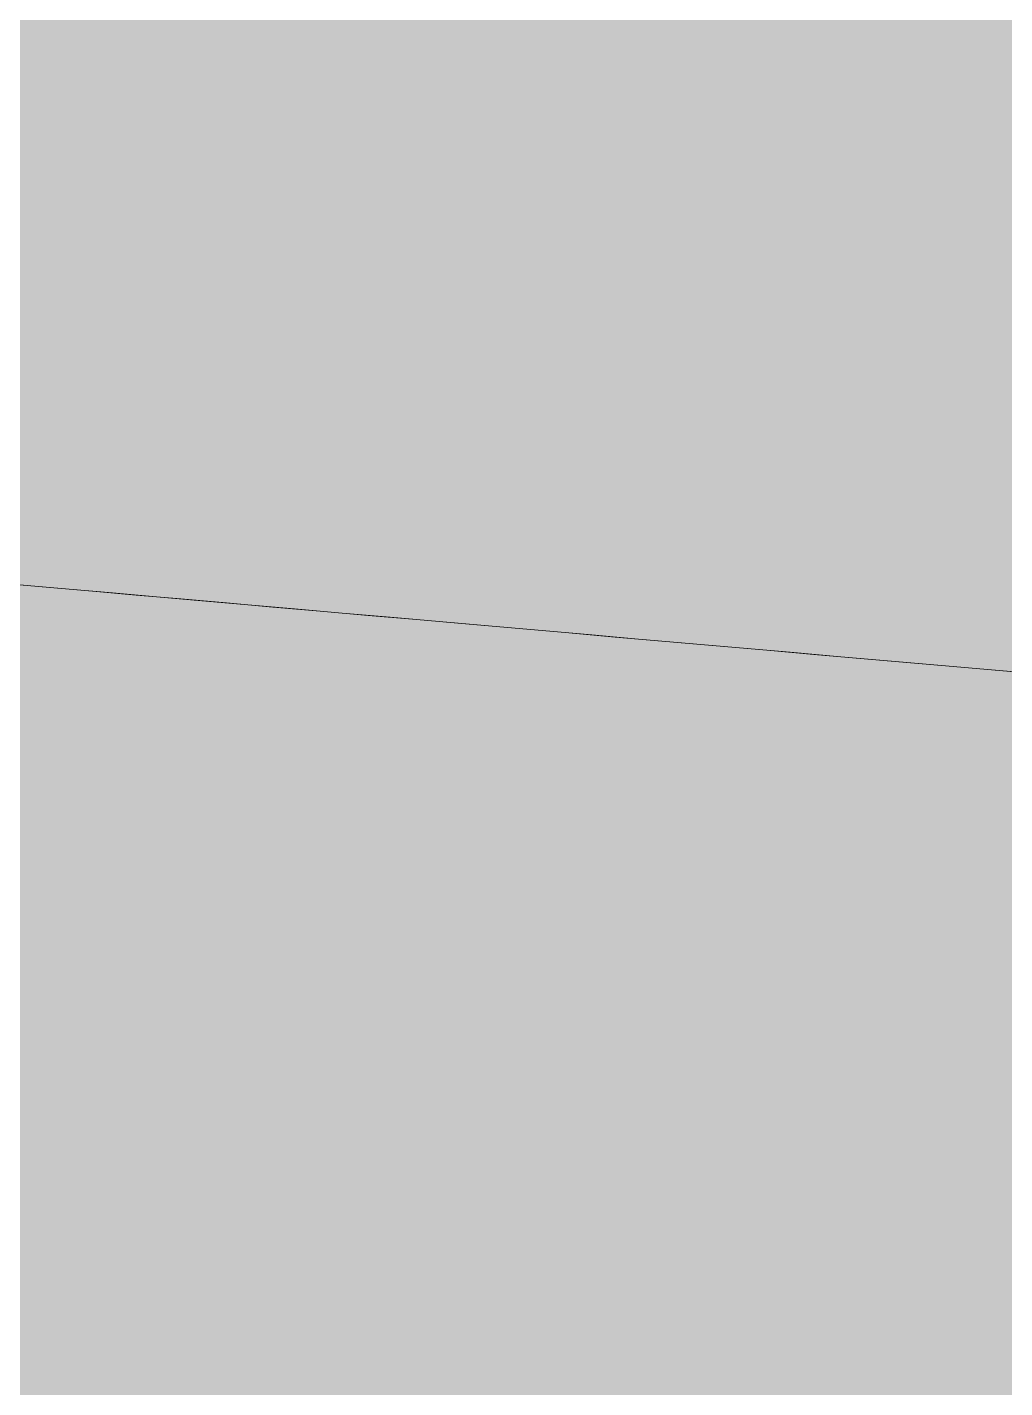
# Model space of a CAD drawing. Header units: millimetres. Extents: x 632 to 546626, y -3890 to 22200.
# Drawn here: x 389761.91 to 389765.75, y 16886.03 to 16891.37 of the extents above; entities that cross this region are included whole.
import ezdxf

# ---------------------------------------------------------------- set-up
doc = ezdxf.new("R2010")
doc.units = ezdxf.units.MM
doc.layers.add('A-270-M_ROOF', color=132, linetype='Continuous', lineweight=13)
doc.layers.add('A-770-ME_FFE_SA', color=91, linetype='Continuous', lineweight=13)

# ---------------------------------------------------------------- blocks, each defined once
blk = doc.blocks.new('Static Line_Sayfa_Metal Deck_Pan Mount - Up to 15 _ pitch - Max 2 Users-1845519-S6_501-SECTION A6')
at = {"layer": 'A-770-ME_FFE_SA', "lineweight": 5, "transparency": 33554432}
for points in [[(4567736.1194, 16883.1307), (4567740.3464, 16931.4452), (4567541.1074, 16948.8763), (4567536.8805, 16900.5619), (4567715.6604, 16884.9207)], [(4567736.1194, 16883.1307), (4567740.3464, 16931.4452), (4567541.1074, 16948.8763), (4567536.8805, 16900.5619), (4567715.6604, 16884.9207)], [(4567736.1194, 16883.1307), (4567740.3464, 16931.4452), (4567541.1074, 16948.8763), (4567536.8805, 16900.5619), (4567715.6604, 16884.9207)], [(4567736.1194, 16883.1307), (4567740.3464, 16931.4452), (4567541.1074, 16948.8763), (4567536.8805, 16900.5619), (4567715.6604, 16884.9207)], [(4567736.1194, 16883.1307), (4567740.3464, 16931.4452), (4567541.1074, 16948.8763), (4567536.8805, 16900.5619), (4567715.6604, 16884.9207)], [(4567736.1194, 16883.1307), (4567740.3464, 16931.4452), (4567541.1074, 16948.8763), (4567536.8805, 16900.5619), (4567715.6604, 16884.9207)], [(4567736.1194, 16883.1307), (4567740.3464, 16931.4452), (4567541.1074, 16948.8763), (4567536.8805, 16900.5619), (4567715.6604, 16884.9207)], [(4567736.1194, 16883.1307), (4567740.3464, 16931.4452), (4567541.1074, 16948.8763), (4567536.8805, 16900.5619), (4567715.6604, 16884.9207)], [(4567736.1194, 16883.1307), (4567740.3464, 16931.4452), (4567541.1075, 16948.8763), (4567536.8805, 16900.5619), (4567715.6604, 16884.9207)], [(4567736.1194, 16883.1307), (4567740.3464, 16931.4452), (4567541.1074, 16948.8763), (4567536.8805, 16900.5619), (4567715.6604, 16884.9207)], [(4567735.9451, 16881.1383), (4567740.1721, 16929.4528), (4567540.9331, 16946.8839), (4567536.7062, 16898.5695), (4567715.6604, 16882.913)], [(4567735.9451, 16881.1383), (4567740.1721, 16929.4528), (4567540.9331, 16946.8839), (4567536.7062, 16898.5695), (4567715.6604, 16882.913)], [(4567735.9451, 16881.1383), (4567740.1721, 16929.4528), (4567540.9331, 16946.8839), (4567536.7062, 16898.5695), (4567715.6604, 16882.913)], [(4567735.9451, 16881.1383), (4567740.1721, 16929.4528), (4567540.9331, 16946.8839), (4567536.7062, 16898.5695), (4567715.6604, 16882.913)], [(4567735.9451, 16881.1383), (4567740.1721, 16929.4528), (4567540.9331, 16946.8839), (4567536.7062, 16898.5695), (4567715.6604, 16882.913)], [(4567735.9451, 16881.1383), (4567740.1721, 16929.4528), (4567540.9331, 16946.8839), (4567536.7062, 16898.5695), (4567715.6604, 16882.913)], [(4567735.9451, 16881.1383), (4567740.1721, 16929.4528), (4567540.9331, 16946.8839), (4567536.7062, 16898.5695), (4567715.6604, 16882.913)], [(4567735.9451, 16881.1383), (4567740.1721, 16929.4528), (4567540.9331, 16946.8839), (4567536.7062, 16898.5695), (4567715.6604, 16882.913)], [(4567735.9451, 16881.1383), (4567740.1721, 16929.4528), (4567540.9331, 16946.8839), (4567536.7062, 16898.5695), (4567715.6604, 16882.913)], [(4567735.9451, 16881.1383), (4567740.1721, 16929.4528), (4567540.9331, 16946.8839), (4567536.7062, 16898.5695), (4567715.6604, 16882.913)], [(4567722.1834, 16887.4641), (4567717.4794, 16885.3288), (4567726.4452, 16884.5444)], [(4567717.4794, 16885.3288), (4567726.4452, 16884.5444), (4567722.1834, 16887.4641)], [(4567722.1834, 16887.4641), (4567717.4794, 16885.3288), (4567726.4452, 16884.5444)], [(4567717.4794, 16885.3288), (4567726.4452, 16884.5444), (4567722.1834, 16887.4641)], [(4567722.1834, 16887.4641), (4567717.4794, 16885.3288), (4567726.4452, 16884.5444)], [(4567717.4794, 16885.3288), (4567726.4452, 16884.5444), (4567722.1834, 16887.4641)], [(4567722.1834, 16887.4641), (4567717.4794, 16885.3288), (4567726.4452, 16884.5444)], [(4567717.4794, 16885.3288), (4567726.4452, 16884.5444), (4567722.1834, 16887.4641)], [(4567722.1834, 16887.4641), (4567717.4794, 16885.3288), (4567726.4452, 16884.5444)], [(4567717.4794, 16885.3288), (4567726.4452, 16884.5444), (4567722.1834, 16887.4641)], [(4567722.1834, 16887.4641), (4567717.4794, 16885.3288), (4567726.4452, 16884.5444)], [(4567717.4794, 16885.3288), (4567726.4452, 16884.5444), (4567722.1834, 16887.4641)], [(4567722.1834, 16887.4641), (4567717.4794, 16885.3288), (4567726.4452, 16884.5444)], [(4567717.4794, 16885.3288), (4567726.4452, 16884.5444), (4567722.1834, 16887.4641)], [(4567722.1834, 16887.4641), (4567717.4794, 16885.3288), (4567726.4452, 16884.5444)], [(4567717.4794, 16885.3288), (4567726.4452, 16884.5444), (4567722.1834, 16887.4641)], [(4567722.1834, 16887.4641), (4567717.4794, 16885.3288), (4567726.4452, 16884.5444)], [(4567717.4794, 16885.3288), (4567726.4452, 16884.5444), (4567722.1834, 16887.4641)], [(4567722.1834, 16887.4641), (4567717.4794, 16885.3288), (4567726.4452, 16884.5444)], [(4567717.4794, 16885.3288), (4567726.4452, 16884.5444), (4567722.1834, 16887.4641)]]:
    blk.add_hatch(color=256, dxfattribs=at).paths.add_polyline_path(points)
at = {"layer": 'A-770-ME_FFE_SA', "lineweight": 5}
for p, q in [((4567719.2984, 16889.1923), (4567719.4591, 16889.1783)), ((4567719.2984, 16889.1923), (4567719.4591, 16889.1783)), ((4567719.2984, 16889.1923), (4567719.4591, 16889.1783)), ((4567719.2984, 16889.1923), (4567719.4591, 16889.1783)), ((4567719.2984, 16889.1923), (4567719.4591, 16889.1783)), ((4567719.2984, 16889.1923), (4567719.4591, 16889.1783)), ((4567719.2984, 16889.1923), (4567719.4591, 16889.1783)), ((4567719.2984, 16889.1923), (4567719.4591, 16889.1783)), ((4567719.2984, 16889.1923), (4567719.4591, 16889.1783)), ((4567719.2984, 16889.1923), (4567719.4591, 16889.1783)), ((4567719.5477, 16889.1705), (4567719.3846, 16889.1848)), ((4567719.5477, 16889.1705), (4567719.3846, 16889.1848)), ((4567719.5477, 16889.1705), (4567719.3846, 16889.1848)), ((4567719.5477, 16889.1705), (4567719.3846, 16889.1848)), ((4567719.5477, 16889.1705), (4567719.3846, 16889.1848)), ((4567719.5477, 16889.1705), (4567719.3846, 16889.1848)), ((4567719.5477, 16889.1705), (4567719.3846, 16889.1848)), ((4567719.5477, 16889.1705), (4567719.3846, 16889.1848)), ((4567719.5477, 16889.1705), (4567719.3846, 16889.1848)), ((4567719.5477, 16889.1705), (4567719.3846, 16889.1848)), ((4567719.5477, 16889.1705), (4567719.3846, 16889.1848)), ((4567719.4591, 16889.1783), (4567719.6243, 16889.1638)), ((4567719.4591, 16889.1783), (4567719.6243, 16889.1638)), ((4567719.4591, 16889.1783), (4567719.6243, 16889.1638)), ((4567719.4591, 16889.1783), (4567719.6243, 16889.1638)), ((4567719.4591, 16889.1783), (4567719.6243, 16889.1638)), ((4567719.4591, 16889.1783), (4567719.6243, 16889.1638)), ((4567719.4591, 16889.1783), (4567719.6243, 16889.1638)), ((4567719.4591, 16889.1783), (4567719.6243, 16889.1638)), ((4567719.4591, 16889.1783), (4567719.6243, 16889.1638)), ((4567719.4591, 16889.1783), (4567719.6243, 16889.1638)), ((4567719.4591, 16889.1783), (4567719.6243, 16889.1638)), ((4567719.7153, 16889.1559), (4567719.5477, 16889.1705)), ((4567719.7153, 16889.1559), (4567719.5477, 16889.1705)), ((4567719.7153, 16889.1559), (4567719.5477, 16889.1705)), ((4567719.7153, 16889.1559), (4567719.5477, 16889.1705)), ((4567719.7153, 16889.1559), (4567719.5477, 16889.1705)), ((4567719.7153, 16889.1559), (4567719.5477, 16889.1705)), ((4567719.7153, 16889.1559), (4567719.5477, 16889.1705)), ((4567719.7153, 16889.1559), (4567719.5477, 16889.1705)), ((4567719.7153, 16889.1559), (4567719.5477, 16889.1705)), ((4567719.7153, 16889.1559), (4567719.5477, 16889.1705)), ((4567719.7153, 16889.1559), (4567719.5477, 16889.1705)), ((4567719.6243, 16889.1638), (4567719.7938, 16889.149)), ((4567719.6243, 16889.1638), (4567719.7938, 16889.149)), ((4567719.6243, 16889.1638), (4567719.7938, 16889.149)), ((4567719.6243, 16889.1638), (4567719.7938, 16889.149)), ((4567719.6243, 16889.1638), (4567719.7938, 16889.149)), ((4567719.6243, 16889.1638), (4567719.7938, 16889.149)), ((4567719.6243, 16889.1638), (4567719.7938, 16889.149)), ((4567719.6243, 16889.1638), (4567719.7938, 16889.149)), ((4567719.6243, 16889.1638), (4567719.7938, 16889.149)), ((4567719.6243, 16889.1638), (4567719.7938, 16889.149)), ((4567719.6243, 16889.1638), (4567719.7938, 16889.149)), ((4567719.887, 16889.1408), (4567719.7153, 16889.1559)), ((4567719.887, 16889.1408), (4567719.7153, 16889.1559)), ((4567719.887, 16889.1408), (4567719.7153, 16889.1559)), ((4567719.887, 16889.1408), (4567719.7153, 16889.1559)), ((4567719.887, 16889.1408), (4567719.7153, 16889.1559)), ((4567719.887, 16889.1408), (4567719.7153, 16889.1559)), ((4567719.887, 16889.1408), (4567719.7153, 16889.1559)), ((4567719.887, 16889.1408), (4567719.7153, 16889.1559)), ((4567719.887, 16889.1408), (4567719.7153, 16889.1559)), ((4567719.887, 16889.1408), (4567719.7153, 16889.1559)), ((4567719.887, 16889.1408), (4567719.7153, 16889.1559)), ((4567719.7938, 16889.149), (4567719.9673, 16889.1338)), ((4567719.7938, 16889.149), (4567719.9673, 16889.1338)), ((4567719.7938, 16889.149), (4567719.9673, 16889.1338)), ((4567719.7938, 16889.149), (4567719.9673, 16889.1338)), ((4567719.7938, 16889.149), (4567719.9673, 16889.1338)), ((4567719.7938, 16889.149), (4567719.9673, 16889.1338)), ((4567719.7938, 16889.149), (4567719.9673, 16889.1338)), ((4567719.7938, 16889.149), (4567719.9673, 16889.1338)), ((4567719.7938, 16889.149), (4567719.9673, 16889.1338)), ((4567719.7938, 16889.149), (4567719.9673, 16889.1338)), ((4567720.0626, 16889.1255), (4567719.887, 16889.1408)), ((4567720.0626, 16889.1255), (4567719.887, 16889.1408)), ((4567720.0626, 16889.1255), (4567719.887, 16889.1408)), ((4567720.0626, 16889.1255), (4567719.887, 16889.1408)), ((4567720.0626, 16889.1255), (4567719.887, 16889.1408)), ((4567720.0626, 16889.1255), (4567719.887, 16889.1408)), ((4567720.0626, 16889.1255), (4567719.887, 16889.1408)), ((4567720.0626, 16889.1255), (4567719.887, 16889.1408)), ((4567720.0626, 16889.1255), (4567719.887, 16889.1408)), ((4567720.0626, 16889.1255), (4567719.887, 16889.1408)), ((4567720.0626, 16889.1255), (4567719.887, 16889.1408)), ((4567719.9673, 16889.1338), (4567720.1446, 16889.1183)), ((4567719.9673, 16889.1338), (4567720.1446, 16889.1183)), ((4567719.9673, 16889.1338), (4567720.1446, 16889.1183)), ((4567719.9673, 16889.1338), (4567720.1446, 16889.1183)), ((4567719.9673, 16889.1338), (4567720.1446, 16889.1183)), ((4567719.9673, 16889.1338), (4567720.1446, 16889.1183)), ((4567719.9673, 16889.1338), (4567720.1446, 16889.1183)), ((4567719.9673, 16889.1338), (4567720.1446, 16889.1183)), ((4567719.9673, 16889.1338), (4567720.1446, 16889.1183)), ((4567719.9673, 16889.1338), (4567720.1446, 16889.1183)), ((4567719.9673, 16889.1338), (4567720.1446, 16889.1183)), ((4567720.2418, 16889.1098), (4567720.0626, 16889.1255)), ((4567720.2418, 16889.1098), (4567720.0626, 16889.1255)), ((4567720.2418, 16889.1098), (4567720.0626, 16889.1255)), ((4567720.2418, 16889.1098), (4567720.0626, 16889.1255)), ((4567720.2418, 16889.1098), (4567720.0626, 16889.1255)), ((4567720.2418, 16889.1098), (4567720.0626, 16889.1255)), ((4567720.2418, 16889.1098), (4567720.0626, 16889.1255)), ((4567720.2418, 16889.1098), (4567720.0626, 16889.1255)), ((4567720.2418, 16889.1098), (4567720.0626, 16889.1255)), ((4567720.2418, 16889.1098), (4567720.0626, 16889.1255)), ((4567720.2418, 16889.1098), (4567720.0626, 16889.1255)), ((4567720.2418, 16889.1098), (4567720.0626, 16889.1255)), ((4567720.1446, 16889.1183), (4567720.3254, 16889.1025)), ((4567720.1446, 16889.1183), (4567720.3254, 16889.1025)), ((4567720.1446, 16889.1183), (4567720.3254, 16889.1025)), ((4567720.1446, 16889.1183), (4567720.3254, 16889.1025)), ((4567720.1446, 16889.1183), (4567720.3254, 16889.1025)), ((4567720.1446, 16889.1183), (4567720.3254, 16889.1025)), ((4567720.1446, 16889.1183), (4567720.3254, 16889.1025)), ((4567720.1446, 16889.1183), (4567720.3254, 16889.1025)), ((4567720.1446, 16889.1183), (4567720.3254, 16889.1025)), ((4567720.1446, 16889.1183), (4567720.3254, 16889.1025)), ((4567720.1446, 16889.1183), (4567720.3254, 16889.1025)), ((4567720.1446, 16889.1183), (4567720.3254, 16889.1025)), ((4567720.4243, 16889.0938), (4567720.2418, 16889.1098)), ((4567720.4243, 16889.0938), (4567720.2418, 16889.1098)), ((4567720.4243, 16889.0938), (4567720.2418, 16889.1098)), ((4567720.4243, 16889.0938), (4567720.2418, 16889.1098)), ((4567720.4243, 16889.0938), (4567720.2418, 16889.1098)), ((4567720.4243, 16889.0938), (4567720.2418, 16889.1098)), ((4567720.4243, 16889.0938), (4567720.2418, 16889.1098)), ((4567720.4243, 16889.0938), (4567720.2418, 16889.1098)), ((4567720.4243, 16889.0938), (4567720.2418, 16889.1098)), ((4567720.4243, 16889.0938), (4567720.2418, 16889.1098)), ((4567720.4243, 16889.0938), (4567720.2418, 16889.1098)), ((4567720.3254, 16889.1025), (4567720.5093, 16889.0864)), ((4567720.3254, 16889.1025), (4567720.5093, 16889.0864)), ((4567720.3254, 16889.1025), (4567720.5093, 16889.0864)), ((4567720.3254, 16889.1025), (4567720.5093, 16889.0864)), ((4567720.3254, 16889.1025), (4567720.5093, 16889.0864)), ((4567720.3254, 16889.1025), (4567720.5093, 16889.0864)), ((4567720.3254, 16889.1025), (4567720.5093, 16889.0864)), ((4567720.3254, 16889.1025), (4567720.5093, 16889.0864)), ((4567720.3254, 16889.1025), (4567720.5093, 16889.0864)), ((4567720.3254, 16889.1025), (4567720.5093, 16889.0864)), ((4567720.3254, 16889.1025), (4567720.5093, 16889.0864)), ((4567720.6098, 16889.0776), (4567720.4243, 16889.0938)), ((4567720.6098, 16889.0776), (4567720.4243, 16889.0938)), ((4567720.6098, 16889.0776), (4567720.4243, 16889.0938)), ((4567720.6098, 16889.0776), (4567720.4243, 16889.0938)), ((4567720.6098, 16889.0776), (4567720.4243, 16889.0938)), ((4567720.6098, 16889.0776), (4567720.4243, 16889.0938)), ((4567720.6098, 16889.0776), (4567720.4243, 16889.0938)), ((4567720.6098, 16889.0776), (4567720.4243, 16889.0938)), ((4567720.6098, 16889.0776), (4567720.4243, 16889.0938)), ((4567720.6098, 16889.0776), (4567720.4243, 16889.0938)), ((4567720.6098, 16889.0776), (4567720.4243, 16889.0938)), ((4567720.5093, 16889.0864), (4567720.6961, 16889.07)), ((4567720.5093, 16889.0864), (4567720.6961, 16889.07)), ((4567720.5093, 16889.0864), (4567720.6961, 16889.07)), ((4567720.5093, 16889.0864), (4567720.6961, 16889.07)), ((4567720.5093, 16889.0864), (4567720.6961, 16889.07)), ((4567720.5093, 16889.0864), (4567720.6961, 16889.07)), ((4567720.5093, 16889.0864), (4567720.6961, 16889.07)), ((4567720.5093, 16889.0864), (4567720.6961, 16889.07)), ((4567720.5093, 16889.0864), (4567720.6961, 16889.07)), ((4567720.5093, 16889.0864), (4567720.6961, 16889.07)), ((4567720.7981, 16889.0611), (4567720.6098, 16889.0776)), ((4567720.7981, 16889.0611), (4567720.6098, 16889.0776)), ((4567720.7981, 16889.0611), (4567720.6098, 16889.0776)), ((4567720.7981, 16889.0611), (4567720.6098, 16889.0776)), ((4567720.7981, 16889.0611), (4567720.6098, 16889.0776)), ((4567720.7981, 16889.0611), (4567720.6098, 16889.0776)), ((4567720.7981, 16889.0611), (4567720.6098, 16889.0776)), ((4567720.7981, 16889.0611), (4567720.6098, 16889.0776)), ((4567720.7981, 16889.0611), (4567720.6098, 16889.0776)), ((4567720.7981, 16889.0611), (4567720.6098, 16889.0776)), ((4567720.7981, 16889.0611), (4567720.6098, 16889.0776)), ((4567720.6961, 16889.07), (4567720.8855, 16889.0535)), ((4567720.6961, 16889.07), (4567720.8855, 16889.0535)), ((4567720.6961, 16889.07), (4567720.8855, 16889.0535)), ((4567720.6961, 16889.07), (4567720.8855, 16889.0535)), ((4567720.6961, 16889.07), (4567720.8855, 16889.0535)), ((4567720.6961, 16889.07), (4567720.8855, 16889.0535)), ((4567720.6961, 16889.07), (4567720.8855, 16889.0535)), ((4567720.6961, 16889.07), (4567720.8855, 16889.0535)), ((4567720.6961, 16889.07), (4567720.8855, 16889.0535)), ((4567720.6961, 16889.07), (4567720.8855, 16889.0535)), ((4567720.9888, 16889.0444), (4567720.7981, 16889.0611)), ((4567720.9888, 16889.0444), (4567720.7981, 16889.0611)), ((4567720.9888, 16889.0444), (4567720.7981, 16889.0611)), ((4567720.9888, 16889.0444), (4567720.7981, 16889.0611)), ((4567720.9888, 16889.0444), (4567720.7981, 16889.0611)), ((4567720.9888, 16889.0444), (4567720.7981, 16889.0611)), ((4567720.9888, 16889.0444), (4567720.7981, 16889.0611)), ((4567720.9888, 16889.0444), (4567720.7981, 16889.0611)), ((4567720.9888, 16889.0444), (4567720.7981, 16889.0611)), ((4567720.9888, 16889.0444), (4567720.7981, 16889.0611)), ((4567720.9888, 16889.0444), (4567720.7981, 16889.0611)), ((4567720.8855, 16889.0535), (4567721.0772, 16889.0367)), ((4567720.8855, 16889.0535), (4567721.0772, 16889.0367)), ((4567720.8855, 16889.0535), (4567721.0772, 16889.0367)), ((4567720.8855, 16889.0535), (4567721.0772, 16889.0367)), ((4567720.8855, 16889.0535), (4567721.0772, 16889.0367)), ((4567720.8855, 16889.0535), (4567721.0772, 16889.0367)), ((4567720.8855, 16889.0535), (4567721.0772, 16889.0367)), ((4567720.8855, 16889.0535), (4567721.0772, 16889.0367)), ((4567720.8855, 16889.0535), (4567721.0772, 16889.0367)), ((4567720.8855, 16889.0535), (4567721.0772, 16889.0367)), ((4567721.1815, 16889.0276), (4567720.9888, 16889.0444)), ((4567721.1815, 16889.0276), (4567720.9888, 16889.0444)), ((4567721.1815, 16889.0276), (4567720.9888, 16889.0444)), ((4567721.1815, 16889.0276), (4567720.9888, 16889.0444)), ((4567721.1815, 16889.0276), (4567720.9888, 16889.0444)), ((4567721.1815, 16889.0276), (4567720.9888, 16889.0444)), ((4567721.1815, 16889.0276), (4567720.9888, 16889.0444)), ((4567721.1815, 16889.0276), (4567720.9888, 16889.0444)), ((4567721.1815, 16889.0276), (4567720.9888, 16889.0444)), ((4567721.1815, 16889.0276), (4567720.9888, 16889.0444)), ((4567721.0772, 16889.0367), (4567721.2709, 16889.0198)), ((4567721.0772, 16889.0367), (4567721.2709, 16889.0198)), ((4567721.0772, 16889.0367), (4567721.2709, 16889.0198)), ((4567721.0772, 16889.0367), (4567721.2709, 16889.0198)), ((4567721.0772, 16889.0367), (4567721.2709, 16889.0198)), ((4567721.0772, 16889.0367), (4567721.2709, 16889.0198)), ((4567721.0772, 16889.0367), (4567721.2709, 16889.0198)), ((4567721.0772, 16889.0367), (4567721.2709, 16889.0198)), ((4567721.0772, 16889.0367), (4567721.2709, 16889.0198)), ((4567721.0772, 16889.0367), (4567721.2709, 16889.0198)), ((4567721.3761, 16889.0105), (4567721.1815, 16889.0276)), ((4567721.3761, 16889.0105), (4567721.1815, 16889.0276)), ((4567721.3761, 16889.0105), (4567721.1815, 16889.0276)), ((4567721.3761, 16889.0105), (4567721.1815, 16889.0276)), ((4567721.3761, 16889.0105), (4567721.1815, 16889.0276)), ((4567721.3761, 16889.0105), (4567721.1815, 16889.0276)), ((4567721.3761, 16889.0105), (4567721.1815, 16889.0276)), ((4567721.3761, 16889.0105), (4567721.1815, 16889.0276)), ((4567721.3761, 16889.0105), (4567721.1815, 16889.0276)), ((4567721.3761, 16889.0105), (4567721.1815, 16889.0276)), ((4567721.2709, 16889.0198), (4567721.4662, 16889.0027)), ((4567721.2709, 16889.0198), (4567721.4662, 16889.0027)), ((4567721.2709, 16889.0198), (4567721.4662, 16889.0027)), ((4567721.2709, 16889.0198), (4567721.4662, 16889.0027)), ((4567721.2709, 16889.0198), (4567721.4662, 16889.0027)), ((4567721.2709, 16889.0198), (4567721.4662, 16889.0027)), ((4567721.2709, 16889.0198), (4567721.4662, 16889.0027)), ((4567721.2709, 16889.0198), (4567721.4662, 16889.0027)), ((4567721.2709, 16889.0198), (4567721.4662, 16889.0027)), ((4567721.2709, 16889.0198), (4567721.4662, 16889.0027)), ((4567721.5722, 16888.9934), (4567721.3761, 16889.0105)), ((4567721.5722, 16888.9934), (4567721.3761, 16889.0105)), ((4567721.5722, 16888.9934), (4567721.3761, 16889.0105)), ((4567721.5722, 16888.9934), (4567721.3761, 16889.0105)), ((4567721.5722, 16888.9934), (4567721.3761, 16889.0105)), ((4567721.5722, 16888.9934), (4567721.3761, 16889.0105)), ((4567721.5722, 16888.9934), (4567721.3761, 16889.0105)), ((4567721.5722, 16888.9934), (4567721.3761, 16889.0105)), ((4567721.5722, 16888.9934), (4567721.3761, 16889.0105)), ((4567721.5722, 16888.9934), (4567721.3761, 16889.0105)), ((4567721.4662, 16889.0027), (4567721.6629, 16888.9855)), ((4567721.4662, 16889.0027), (4567721.6629, 16888.9855)), ((4567721.4662, 16889.0027), (4567721.6629, 16888.9855)), ((4567721.4662, 16889.0027), (4567721.6629, 16888.9855)), ((4567721.4662, 16889.0027), (4567721.6629, 16888.9855)), ((4567721.4662, 16889.0027), (4567721.6629, 16888.9855)), ((4567721.4662, 16889.0027), (4567721.6629, 16888.9855)), ((4567721.4662, 16889.0027), (4567721.6629, 16888.9855)), ((4567721.4662, 16889.0027), (4567721.6629, 16888.9855)), ((4567721.4662, 16889.0027), (4567721.6629, 16888.9855)), ((4567721.7695, 16888.9761), (4567721.5722, 16888.9934)), ((4567721.7695, 16888.9761), (4567721.5722, 16888.9934)), ((4567721.7695, 16888.9761), (4567721.5722, 16888.9934)), ((4567721.7695, 16888.9761), (4567721.5722, 16888.9934)), ((4567721.7695, 16888.9761), (4567721.5722, 16888.9934)), ((4567721.7695, 16888.9761), (4567721.5722, 16888.9934)), ((4567721.7695, 16888.9761), (4567721.5722, 16888.9934)), ((4567721.7695, 16888.9761), (4567721.5722, 16888.9934)), ((4567721.7695, 16888.9761), (4567721.5722, 16888.9934)), ((4567721.7695, 16888.9761), (4567721.5722, 16888.9934)), ((4567721.7695, 16888.9761), (4567721.5722, 16888.9934)), ((4567721.6629, 16888.9855), (4567721.8606, 16888.9682)), ((4567721.6629, 16888.9855), (4567721.8606, 16888.9682)), ((4567721.6629, 16888.9855), (4567721.8606, 16888.9682)), ((4567721.6629, 16888.9855), (4567721.8606, 16888.9682)), ((4567721.6629, 16888.9855), (4567721.8606, 16888.9682)), ((4567721.6629, 16888.9855), (4567721.8606, 16888.9682)), ((4567721.6629, 16888.9855), (4567721.8606, 16888.9682)), ((4567721.6629, 16888.9855), (4567721.8606, 16888.9682)), ((4567721.6629, 16888.9855), (4567721.8606, 16888.9682)), ((4567721.6629, 16888.9855), (4567721.8606, 16888.9682)), ((4567721.6629, 16888.9855), (4567721.8606, 16888.9682)), ((4567721.9676, 16888.9588), (4567721.7695, 16888.9761)), ((4567721.9676, 16888.9588), (4567721.7695, 16888.9761)), ((4567721.9676, 16888.9588), (4567721.7695, 16888.9761)), ((4567721.9676, 16888.9588), (4567721.7695, 16888.9761)), ((4567721.9676, 16888.9588), (4567721.7695, 16888.9761)), ((4567721.9676, 16888.9588), (4567721.7695, 16888.9761)), ((4567721.9676, 16888.9588), (4567721.7695, 16888.9761)), ((4567721.9676, 16888.9588), (4567721.7695, 16888.9761)), ((4567721.9676, 16888.9588), (4567721.7695, 16888.9761)), ((4567721.9676, 16888.9588), (4567721.7695, 16888.9761)), ((4567721.9676, 16888.9588), (4567721.7695, 16888.9761)), ((4567721.8606, 16888.9682), (4567722.059, 16888.9508)), ((4567721.8606, 16888.9682), (4567722.059, 16888.9508)), ((4567721.8606, 16888.9682), (4567722.059, 16888.9508)), ((4567721.8606, 16888.9682), (4567722.059, 16888.9508)), ((4567721.8606, 16888.9682), (4567722.059, 16888.9508)), ((4567721.8606, 16888.9682), (4567722.059, 16888.9508)), ((4567721.8606, 16888.9682), (4567722.059, 16888.9508)), ((4567721.8606, 16888.9682), (4567722.059, 16888.9508)), ((4567721.8606, 16888.9682), (4567722.059, 16888.9508)), ((4567721.8606, 16888.9682), (4567722.059, 16888.9508)), ((4567721.8606, 16888.9682), (4567722.059, 16888.9508)), ((4567722.1663, 16888.9414), (4567721.9676, 16888.9588)), ((4567722.1663, 16888.9414), (4567721.9676, 16888.9588)), ((4567722.1663, 16888.9414), (4567721.9676, 16888.9588)), ((4567722.1663, 16888.9414), (4567721.9676, 16888.9588)), ((4567722.1663, 16888.9414), (4567721.9676, 16888.9588)), ((4567722.1663, 16888.9414), (4567721.9676, 16888.9588)), ((4567722.1663, 16888.9414), (4567721.9676, 16888.9588)), ((4567722.1663, 16888.9414), (4567721.9676, 16888.9588)), ((4567722.1663, 16888.9414), (4567721.9676, 16888.9588)), ((4567722.1663, 16888.9414), (4567721.9676, 16888.9588)), ((4567722.1663, 16888.9414), (4567721.9676, 16888.9588)), ((4567722.059, 16888.9508), (4567722.2579, 16888.9334)), ((4567722.059, 16888.9508), (4567722.2579, 16888.9334)), ((4567722.059, 16888.9508), (4567722.2579, 16888.9334)), ((4567722.059, 16888.9508), (4567722.2579, 16888.9334)), ((4567722.059, 16888.9508), (4567722.2579, 16888.9334)), ((4567722.059, 16888.9508), (4567722.2579, 16888.9334)), ((4567722.059, 16888.9508), (4567722.2579, 16888.9334)), ((4567722.059, 16888.9508), (4567722.2579, 16888.9334)), ((4567722.059, 16888.9508), (4567722.2579, 16888.9334)), ((4567722.059, 16888.9508), (4567722.2579, 16888.9334)), ((4567722.059, 16888.9508), (4567722.2579, 16888.9334)), ((4567722.059, 16888.9508), (4567722.2579, 16888.9334)), ((4567722.3653, 16888.924), (4567722.1663, 16888.9414)), ((4567722.3653, 16888.924), (4567722.1663, 16888.9414)), ((4567722.3653, 16888.924), (4567722.1663, 16888.9414)), ((4567722.3653, 16888.924), (4567722.1663, 16888.9414)), ((4567722.3653, 16888.924), (4567722.1663, 16888.9414)), ((4567722.3653, 16888.924), (4567722.1663, 16888.9414)), ((4567722.3653, 16888.924), (4567722.1663, 16888.9414)), ((4567722.3653, 16888.924), (4567722.1663, 16888.9414)), ((4567722.3653, 16888.924), (4567722.1663, 16888.9414)), ((4567722.3653, 16888.924), (4567722.1663, 16888.9414)), ((4567722.2579, 16888.9334), (4567722.4568, 16888.916)), ((4567722.2579, 16888.9334), (4567722.4568, 16888.916)), ((4567722.2579, 16888.9334), (4567722.4568, 16888.916)), ((4567722.2579, 16888.9334), (4567722.4568, 16888.916)), ((4567722.2579, 16888.9334), (4567722.4568, 16888.916)), ((4567722.2579, 16888.9334), (4567722.4568, 16888.916)), ((4567722.2579, 16888.9334), (4567722.4568, 16888.916)), ((4567722.2579, 16888.9334), (4567722.4568, 16888.916)), ((4567722.2579, 16888.9334), (4567722.4568, 16888.916)), ((4567722.2579, 16888.9334), (4567722.4568, 16888.916)), ((4567722.2579, 16888.9334), (4567722.4568, 16888.916)), ((4567722.5641, 16888.9066), (4567722.3653, 16888.924)), ((4567722.5641, 16888.9066), (4567722.3653, 16888.924)), ((4567722.5641, 16888.9066), (4567722.3653, 16888.924)), ((4567722.5641, 16888.9066), (4567722.3653, 16888.924)), ((4567722.5641, 16888.9066), (4567722.3653, 16888.924)), ((4567722.5641, 16888.9066), (4567722.3653, 16888.924)), ((4567722.5641, 16888.9066), (4567722.3653, 16888.924)), ((4567722.5641, 16888.9066), (4567722.3653, 16888.924)), ((4567722.5641, 16888.9066), (4567722.3653, 16888.924)), ((4567722.5641, 16888.9066), (4567722.3653, 16888.924)), ((4567722.4568, 16888.916), (4567722.6555, 16888.8986)), ((4567722.4568, 16888.916), (4567722.6555, 16888.8986)), ((4567722.4568, 16888.916), (4567722.6555, 16888.8986)), ((4567722.4568, 16888.916), (4567722.6555, 16888.8986)), ((4567722.4568, 16888.916), (4567722.6555, 16888.8986)), ((4567722.4568, 16888.916), (4567722.6555, 16888.8986)), ((4567722.4568, 16888.916), (4567722.6555, 16888.8986)), ((4567722.4568, 16888.916), (4567722.6555, 16888.8986)), ((4567722.4568, 16888.916), (4567722.6555, 16888.8986)), ((4567722.4568, 16888.916), (4567722.6555, 16888.8986)), ((4567722.4568, 16888.916), (4567722.6555, 16888.8986)), ((4567722.7625, 16888.8893), (4567722.5641, 16888.9066)), ((4567722.7625, 16888.8893), (4567722.5641, 16888.9066)), ((4567722.7625, 16888.8893), (4567722.5641, 16888.9066)), ((4567722.7625, 16888.8893), (4567722.5641, 16888.9066)), ((4567722.7625, 16888.8893), (4567722.5641, 16888.9066)), ((4567722.7625, 16888.8893), (4567722.5641, 16888.9066)), ((4567722.7625, 16888.8893), (4567722.5641, 16888.9066)), ((4567722.7625, 16888.8893), (4567722.5641, 16888.9066)), ((4567722.7625, 16888.8893), (4567722.5641, 16888.9066)), ((4567722.7625, 16888.8893), (4567722.5641, 16888.9066)), ((4567722.6555, 16888.8986), (4567722.8536, 16888.8813)), ((4567722.6555, 16888.8986), (4567722.8536, 16888.8813)), ((4567722.6555, 16888.8986), (4567722.8536, 16888.8813)), ((4567722.6555, 16888.8986), (4567722.8536, 16888.8813)), ((4567722.6555, 16888.8986), (4567722.8536, 16888.8813)), ((4567722.6555, 16888.8986), (4567722.8536, 16888.8813)), ((4567722.6555, 16888.8986), (4567722.8536, 16888.8813)), ((4567722.6555, 16888.8986), (4567722.8536, 16888.8813)), ((4567722.6555, 16888.8986), (4567722.8536, 16888.8813)), ((4567722.6555, 16888.8986), (4567722.8536, 16888.8813)), ((4567722.6555, 16888.8986), (4567722.8536, 16888.8813)), ((4567722.9602, 16888.872), (4567722.7625, 16888.8893)), ((4567722.9602, 16888.872), (4567722.7625, 16888.8893)), ((4567722.9602, 16888.872), (4567722.7625, 16888.8893)), ((4567722.9602, 16888.872), (4567722.7625, 16888.8893)), ((4567722.9602, 16888.872), (4567722.7625, 16888.8893)), ((4567722.9602, 16888.872), (4567722.7625, 16888.8893)), ((4567722.9602, 16888.872), (4567722.7625, 16888.8893)), ((4567722.9602, 16888.872), (4567722.7625, 16888.8893)), ((4567722.9602, 16888.872), (4567722.7625, 16888.8893)), ((4567722.9602, 16888.872), (4567722.7625, 16888.8893)), ((4567722.8536, 16888.8813), (4567723.0509, 16888.864)), ((4567722.8536, 16888.8813), (4567723.0509, 16888.864)), ((4567722.8536, 16888.8813), (4567723.0509, 16888.864)), ((4567722.8536, 16888.8813), (4567723.0509, 16888.864)), ((4567722.8536, 16888.8813), (4567723.0509, 16888.864)), ((4567722.8536, 16888.8813), (4567723.0509, 16888.864)), ((4567722.8536, 16888.8813), (4567723.0509, 16888.864)), ((4567722.8536, 16888.8813), (4567723.0509, 16888.864)), ((4567722.8536, 16888.8813), (4567723.0509, 16888.864)), ((4567722.8536, 16888.8813), (4567723.0509, 16888.864)), ((4567722.8536, 16888.8813), (4567723.0509, 16888.864)), ((4567723.1569, 16888.8547), (4567722.9602, 16888.872)), ((4567723.1569, 16888.8547), (4567722.9602, 16888.872)), ((4567723.1569, 16888.8547), (4567722.9602, 16888.872)), ((4567723.1569, 16888.8547), (4567722.9602, 16888.872)), ((4567723.1569, 16888.8547), (4567722.9602, 16888.872)), ((4567723.1569, 16888.8547), (4567722.9602, 16888.872)), ((4567723.1569, 16888.8547), (4567722.9602, 16888.872)), ((4567723.1569, 16888.8547), (4567722.9602, 16888.872)), ((4567723.1569, 16888.8547), (4567722.9602, 16888.872)), ((4567723.1569, 16888.8547), (4567722.9602, 16888.872)), ((4567723.0509, 16888.864), (4567723.247, 16888.8469)), ((4567723.0509, 16888.864), (4567723.247, 16888.8469)), ((4567723.0509, 16888.864), (4567723.247, 16888.8469)), ((4567723.0509, 16888.864), (4567723.247, 16888.8469)), ((4567723.0509, 16888.864), (4567723.247, 16888.8469)), ((4567723.0509, 16888.864), (4567723.247, 16888.8469)), ((4567723.0509, 16888.864), (4567723.247, 16888.8469)), ((4567723.0509, 16888.864), (4567723.247, 16888.8469)), ((4567723.0509, 16888.864), (4567723.247, 16888.8469)), ((4567723.0509, 16888.864), (4567723.247, 16888.8469)), ((4567723.0509, 16888.864), (4567723.247, 16888.8469)), ((4567723.3522, 16888.8377), (4567723.1569, 16888.8547)), ((4567723.3522, 16888.8377), (4567723.1569, 16888.8547)), ((4567723.3522, 16888.8377), (4567723.1569, 16888.8547)), ((4567723.3522, 16888.8377), (4567723.1569, 16888.8547)), ((4567723.3522, 16888.8377), (4567723.1569, 16888.8547)), ((4567723.3522, 16888.8377), (4567723.1569, 16888.8547)), ((4567723.3522, 16888.8377), (4567723.1569, 16888.8547)), ((4567723.3522, 16888.8377), (4567723.1569, 16888.8547)), ((4567723.3522, 16888.8377), (4567723.1569, 16888.8547)), ((4567723.3522, 16888.8377), (4567723.1569, 16888.8547)), ((4567723.247, 16888.8469), (4567723.4416, 16888.8298)), ((4567723.247, 16888.8469), (4567723.4416, 16888.8298)), ((4567723.247, 16888.8469), (4567723.4416, 16888.8298)), ((4567723.247, 16888.8469), (4567723.4416, 16888.8298)), ((4567723.247, 16888.8469), (4567723.4416, 16888.8298)), ((4567723.247, 16888.8469), (4567723.4416, 16888.8298)), ((4567723.247, 16888.8469), (4567723.4416, 16888.8298)), ((4567723.247, 16888.8469), (4567723.4416, 16888.8298)), ((4567723.247, 16888.8469), (4567723.4416, 16888.8298)), ((4567723.247, 16888.8469), (4567723.4416, 16888.8298)), ((4567723.247, 16888.8469), (4567723.4416, 16888.8298)), ((4567723.247, 16888.8469), (4567723.4416, 16888.8298))]:
    blk.add_line(p, q, dxfattribs=at)
at = {"layer": 'A-770-ME_FFE_SA', "lineweight": 5, "flags": 128}
for points in [[(4567723.3522, 16888.8377), (4567723.1569, 16888.8547), (4567722.9602, 16888.872), (4567722.7625, 16888.8893), (4567722.5641, 16888.9066), (4567722.3653, 16888.924), (4567722.1663, 16888.9414), (4567721.9676, 16888.9588), (4567721.7695, 16888.9761), (4567721.5722, 16888.9934), (4567721.3761, 16889.0105), (4567721.1815, 16889.0276), (4567720.9888, 16889.0444), (4567720.7981, 16889.0611), (4567720.6098, 16889.0776), (4567720.4243, 16889.0938), (4567720.2418, 16889.1098), (4567720.0626, 16889.1255), (4567719.887, 16889.1408), (4567719.7153, 16889.1559), (4567719.5477, 16889.1705), (4567719.3846, 16889.1848)], [(4567723.3522, 16888.8377), (4567723.1569, 16888.8547), (4567722.9602, 16888.872), (4567722.7625, 16888.8893), (4567722.5641, 16888.9066), (4567722.3653, 16888.924), (4567722.1663, 16888.9414), (4567721.9676, 16888.9588), (4567721.7695, 16888.9761), (4567721.5722, 16888.9934), (4567721.3761, 16889.0105), (4567721.1815, 16889.0276), (4567720.9888, 16889.0444), (4567720.7981, 16889.0611), (4567720.6098, 16889.0776), (4567720.4243, 16889.0938), (4567720.2418, 16889.1098), (4567720.0626, 16889.1255), (4567719.887, 16889.1408), (4567719.7153, 16889.1559), (4567719.5477, 16889.1705), (4567719.3846, 16889.1848)], [(4567723.3523, 16888.8377), (4567723.1569, 16888.8547), (4567722.9603, 16888.872), (4567722.7625, 16888.8893), (4567722.5641, 16888.9066), (4567722.3653, 16888.924), (4567722.1663, 16888.9414), (4567721.9677, 16888.9588), (4567721.7695, 16888.9761), (4567721.5722, 16888.9934), (4567721.3761, 16889.0105), (4567721.1815, 16889.0276), (4567720.9888, 16889.0444), (4567720.7981, 16889.0611), (4567720.6098, 16889.0776), (4567720.4243, 16889.0938), (4567720.2418, 16889.1098), (4567720.0626, 16889.1255), (4567719.887, 16889.1408), (4567719.7153, 16889.1559), (4567719.5477, 16889.1705), (4567719.3846, 16889.1848)], [(4567723.3523, 16888.8377), (4567723.1569, 16888.8547), (4567722.9603, 16888.872), (4567722.7625, 16888.8893), (4567722.5641, 16888.9066), (4567722.3653, 16888.924), (4567722.1663, 16888.9414), (4567721.9677, 16888.9588), (4567721.7695, 16888.9761), (4567721.5722, 16888.9934), (4567721.3761, 16889.0105), (4567721.1815, 16889.0276), (4567720.9888, 16889.0444), (4567720.7981, 16889.0611), (4567720.6098, 16889.0776), (4567720.4243, 16889.0938), (4567720.2418, 16889.1098), (4567720.0626, 16889.1255), (4567719.887, 16889.1408), (4567719.7153, 16889.1559), (4567719.5477, 16889.1705), (4567719.3846, 16889.1848)], [(4567723.3522, 16888.8377), (4567723.1569, 16888.8547), (4567722.9602, 16888.872), (4567722.7625, 16888.8893), (4567722.5641, 16888.9066), (4567722.3653, 16888.924), (4567722.1663, 16888.9414), (4567721.9676, 16888.9588), (4567721.7695, 16888.9761), (4567721.5722, 16888.9934), (4567721.3761, 16889.0105), (4567721.1815, 16889.0276), (4567720.9888, 16889.0444), (4567720.7981, 16889.0611), (4567720.6098, 16889.0776), (4567720.4243, 16889.0938), (4567720.2418, 16889.1098), (4567720.0626, 16889.1255), (4567719.887, 16889.1408), (4567719.7153, 16889.1559), (4567719.5477, 16889.1705), (4567719.3846, 16889.1848)], [(4567719.2984, 16889.1923), (4567719.4591, 16889.1783), (4567719.6243, 16889.1638), (4567719.7938, 16889.149), (4567719.9673, 16889.1338), (4567720.1446, 16889.1183), (4567720.3254, 16889.1025), (4567720.5093, 16889.0864), (4567720.6961, 16889.07), (4567720.8855, 16889.0535), (4567721.0772, 16889.0367), (4567721.2709, 16889.0198), (4567721.4662, 16889.0027)], [(4567719.2984, 16889.1923), (4567719.4591, 16889.1783), (4567719.6243, 16889.1638), (4567719.7938, 16889.149), (4567719.9673, 16889.1338), (4567720.1446, 16889.1183), (4567720.3254, 16889.1025), (4567720.5093, 16889.0864), (4567720.6961, 16889.07), (4567720.8855, 16889.0535), (4567721.0772, 16889.0367), (4567721.2709, 16889.0198), (4567721.4662, 16889.0027), (4567721.6629, 16888.9855), (4567721.8606, 16888.9682), (4567722.059, 16888.9508), (4567722.2579, 16888.9334), (4567722.4568, 16888.916), (4567722.6555, 16888.8986), (4567722.8536, 16888.8813), (4567723.0509, 16888.864), (4567723.247, 16888.8469), (4567723.4416, 16888.8298)], [(4567719.2984, 16889.1923), (4567719.4591, 16889.1783), (4567719.6243, 16889.1638), (4567719.7938, 16889.149), (4567719.9673, 16889.1338), (4567720.1446, 16889.1183), (4567720.3254, 16889.1025), (4567720.5093, 16889.0864), (4567720.6961, 16889.07), (4567720.8855, 16889.0535), (4567721.0772, 16889.0367), (4567721.2709, 16889.0198), (4567721.4662, 16889.0027), (4567721.6629, 16888.9855), (4567721.8606, 16888.9682), (4567722.059, 16888.9508), (4567722.2579, 16888.9334), (4567722.4568, 16888.916), (4567722.6555, 16888.8986), (4567722.8536, 16888.8813), (4567723.0509, 16888.864), (4567723.247, 16888.8469), (4567723.4416, 16888.8298)], [(4567719.2984, 16889.1923), (4567719.4591, 16889.1783), (4567719.6243, 16889.1638), (4567719.7938, 16889.149), (4567719.9673, 16889.1338), (4567720.1446, 16889.1183), (4567720.3254, 16889.1025), (4567720.5093, 16889.0864), (4567720.6961, 16889.07), (4567720.8855, 16889.0535), (4567721.0772, 16889.0367), (4567721.2709, 16889.0198), (4567721.4662, 16889.0027), (4567721.6629, 16888.9855), (4567721.8606, 16888.9682), (4567722.059, 16888.9508), (4567722.2579, 16888.9334), (4567722.4568, 16888.916), (4567722.6555, 16888.8986), (4567722.8536, 16888.8813), (4567723.0509, 16888.864), (4567723.247, 16888.8469), (4567723.4416, 16888.8298)], [(4567719.2984, 16889.1923), (4567719.4591, 16889.1783), (4567719.6243, 16889.1638), (4567719.7938, 16889.149), (4567719.9673, 16889.1338), (4567720.1446, 16889.1183), (4567720.3254, 16889.1025), (4567720.5093, 16889.0864)], [(4567719.4591, 16889.1783), (4567719.6243, 16889.1638), (4567719.7938, 16889.149), (4567719.9673, 16889.1338), (4567720.1446, 16889.1183), (4567720.3254, 16889.1025), (4567720.5093, 16889.0864), (4567720.6961, 16889.07), (4567720.8855, 16889.0535), (4567721.0772, 16889.0367), (4567721.2709, 16889.0198), (4567721.4662, 16889.0027), (4567721.6629, 16888.9855), (4567721.8606, 16888.9682), (4567722.059, 16888.9508), (4567722.2579, 16888.9334), (4567722.4568, 16888.916), (4567722.6555, 16888.8986), (4567722.8536, 16888.8813), (4567723.0509, 16888.864), (4567723.247, 16888.8469), (4567723.4416, 16888.8298)], [(4567723.3522, 16888.8377), (4567723.1569, 16888.8547), (4567722.9602, 16888.872), (4567722.7625, 16888.8893), (4567722.5641, 16888.9066), (4567722.3653, 16888.924), (4567722.1663, 16888.9414), (4567721.9676, 16888.9588), (4567721.7695, 16888.9761), (4567721.5722, 16888.9934), (4567721.3761, 16889.0105), (4567721.1815, 16889.0276), (4567720.9888, 16889.0444), (4567720.7981, 16889.0611), (4567720.6098, 16889.0776), (4567720.4243, 16889.0938), (4567720.2418, 16889.1098), (4567720.0626, 16889.1255), (4567719.887, 16889.1408), (4567719.7153, 16889.1559), (4567719.5477, 16889.1705), (4567719.3846, 16889.1848)], [(4567723.3522, 16888.8377), (4567723.1569, 16888.8547), (4567722.9602, 16888.872), (4567722.7625, 16888.8893), (4567722.5641, 16888.9066), (4567722.3653, 16888.924), (4567722.1663, 16888.9414), (4567721.9676, 16888.9588), (4567721.7695, 16888.9761), (4567721.5722, 16888.9934), (4567721.3761, 16889.0105), (4567721.1815, 16889.0276), (4567720.9888, 16889.0444), (4567720.7981, 16889.0611), (4567720.6098, 16889.0776), (4567720.4243, 16889.0938), (4567720.2418, 16889.1098), (4567720.0626, 16889.1255), (4567719.887, 16889.1408), (4567719.7153, 16889.1559), (4567719.5477, 16889.1705), (4567719.3846, 16889.1848)], [(4567723.3522, 16888.8377), (4567723.1569, 16888.8547), (4567722.9602, 16888.872), (4567722.7625, 16888.8893), (4567722.5641, 16888.9066), (4567722.3653, 16888.924), (4567722.1663, 16888.9414), (4567721.9676, 16888.9588), (4567721.7695, 16888.9761), (4567721.5722, 16888.9934), (4567721.3761, 16889.0105), (4567721.1815, 16889.0276), (4567720.9888, 16889.0444), (4567720.7981, 16889.0611), (4567720.6098, 16889.0776), (4567720.4243, 16889.0938), (4567720.2418, 16889.1098), (4567720.0626, 16889.1255), (4567719.887, 16889.1408), (4567719.7153, 16889.1559), (4567719.5477, 16889.1705), (4567719.3846, 16889.1848)], [(4567719.2984, 16889.1923), (4567719.4591, 16889.1783), (4567719.6243, 16889.1638), (4567719.7938, 16889.149), (4567719.9673, 16889.1338), (4567720.1446, 16889.1183), (4567720.3254, 16889.1025), (4567720.5093, 16889.0864), (4567720.6961, 16889.07), (4567720.8855, 16889.0535), (4567721.0772, 16889.0367), (4567721.2709, 16889.0198), (4567721.4662, 16889.0027), (4567721.6629, 16888.9855), (4567721.8606, 16888.9682), (4567722.059, 16888.9508), (4567722.2579, 16888.9334), (4567722.4568, 16888.916), (4567722.6555, 16888.8986), (4567722.8536, 16888.8813), (4567723.0509, 16888.864), (4567723.247, 16888.8469), (4567723.4416, 16888.8298)], [(4567719.2984, 16889.1923), (4567719.4591, 16889.1783), (4567719.6243, 16889.1638), (4567719.7938, 16889.149), (4567719.9673, 16889.1338), (4567720.1446, 16889.1183), (4567720.3254, 16889.1025), (4567720.5093, 16889.0864), (4567720.6961, 16889.07), (4567720.8855, 16889.0535), (4567721.0772, 16889.0367), (4567721.2709, 16889.0198), (4567721.4662, 16889.0027), (4567721.6629, 16888.9855), (4567721.8606, 16888.9682), (4567722.059, 16888.9508), (4567722.2579, 16888.9334), (4567722.4568, 16888.916), (4567722.6555, 16888.8986), (4567722.8536, 16888.8813), (4567723.0509, 16888.864), (4567723.247, 16888.8469), (4567723.4416, 16888.8298)], [(4567720.0626, 16889.1255), (4567719.887, 16889.1408), (4567719.7153, 16889.1559), (4567719.5477, 16889.1705), (4567719.3846, 16889.1848), (4567719.2261, 16889.1986), (4567719.0726, 16889.2121)], [(4567719.1426, 16889.206), (4567719.2984, 16889.1923), (4567719.4591, 16889.1783), (4567719.6243, 16889.1638), (4567719.7938, 16889.149), (4567719.9673, 16889.1338)], [(4567719.7938, 16889.149), (4567719.9673, 16889.1338), (4567720.1446, 16889.1183)], [(4567721.9676, 16888.9588), (4567721.7695, 16888.9761), (4567721.5722, 16888.9934), (4567721.3761, 16889.0105), (4567721.1815, 16889.0276), (4567720.9888, 16889.0444), (4567720.7981, 16889.0611), (4567720.6098, 16889.0776), (4567720.4243, 16889.0938), (4567720.2418, 16889.1098)], [(4567720.3254, 16889.1025), (4567720.5093, 16889.0864), (4567720.6961, 16889.07), (4567720.8855, 16889.0535), (4567721.0772, 16889.0367), (4567721.2709, 16889.0198), (4567721.4662, 16889.0027), (4567721.6629, 16888.9855), (4567721.8606, 16888.9682)], [(4567720.5093, 16889.0864), (4567720.6961, 16889.07), (4567720.8855, 16889.0535), (4567721.0772, 16889.0367), (4567721.2709, 16889.0198)], [(4567720.5093, 16889.0864), (4567720.6961, 16889.07), (4567720.8855, 16889.0535), (4567721.0772, 16889.0367), (4567721.2709, 16889.0198), (4567721.4662, 16889.0027), (4567721.6629, 16888.9855)], [(4567721.5722, 16888.9934), (4567721.3761, 16889.0105), (4567721.1815, 16889.0276), (4567720.9888, 16889.0444)], [(4567721.2709, 16889.0198), (4567721.4662, 16889.0027), (4567721.6629, 16888.9855)], [(4567721.4662, 16889.0027), (4567721.6629, 16888.9855), (4567721.8606, 16888.9682), (4567722.059, 16888.9508), (4567722.2579, 16888.9334), (4567722.4568, 16888.916), (4567722.6555, 16888.8986), (4567722.8536, 16888.8813), (4567723.0509, 16888.864), (4567723.247, 16888.8469), (4567723.4416, 16888.8298)], [(4567721.6629, 16888.9855), (4567721.8606, 16888.9682), (4567722.059, 16888.9508)], [(4567721.8606, 16888.9682), (4567722.059, 16888.9508), (4567722.2579, 16888.9334), (4567722.4568, 16888.916), (4567722.6555, 16888.8986)], [(4567723.1569, 16888.8547), (4567722.9602, 16888.872), (4567722.7625, 16888.8893), (4567722.5641, 16888.9066), (4567722.3653, 16888.924), (4567722.1663, 16888.9414), (4567721.9676, 16888.9588)], [(4567722.7625, 16888.8893), (4567722.5641, 16888.9066), (4567722.3653, 16888.924), (4567722.1663, 16888.9414)], [(4567722.2579, 16888.9334), (4567722.4568, 16888.916), (4567722.6555, 16888.8986), (4567722.8536, 16888.8813), (4567723.0509, 16888.864), (4567723.247, 16888.8469), (4567723.4416, 16888.8298), (4567723.6344, 16888.813)], [(4567722.6555, 16888.8986), (4567722.8536, 16888.8813), (4567723.0509, 16888.864), (4567723.247, 16888.8469)], [(4567723.7376, 16888.8039), (4567723.5459, 16888.8207), (4567723.3522, 16888.8377), (4567723.1569, 16888.8547), (4567722.9602, 16888.872), (4567722.7625, 16888.8893)], [(4567724.1138, 16888.771), (4567723.927, 16888.7874), (4567723.7376, 16888.8039), (4567723.5459, 16888.8207), (4567723.3522, 16888.8377), (4567723.1569, 16888.8547)]]:
    blk.add_lwpolyline(points, dxfattribs=at)
blk = doc.blocks.new('25021-APA-ZZ-ZZ-M3-AR-000001_V3_rvt-6-S6_501-SECTION A6')
at = {"layer": 'A-270-M_ROOF', "transparency": 33554432}
blk.add_hatch(color=9, dxfattribs=at).paths.add_polyline_path([(4535648.8231, 15720.3831), (4558304.6143, 17702.508), (4578095.6143, 15971.0199), (4578095.6143, 16011.1727), (4558304.6143, 17742.6608), (4535648.8231, 15760.5359)])
at = {"layer": 'A-770-ME_FFE_SA', "color": 53, "lineweight": 5}
blk.add_blockref('Static Line_Sayfa_Metal Deck_Pan Mount - Up to 15 _ pitch - Max 2 Users-1845519-S6_501-SECTION A6', (0, 0), dxfattribs=at)

msp = doc.modelspace()

# ---------------------------------------------------------------- block references
at = {"color": 10, "lineweight": 5}
msp.add_blockref('25021-APA-ZZ-ZZ-M3-AR-000001_V3_rvt-6-S6_501-SECTION A6', (-4177957.5538, 0), dxfattribs=at)

doc.saveas('drawing.dxf')
